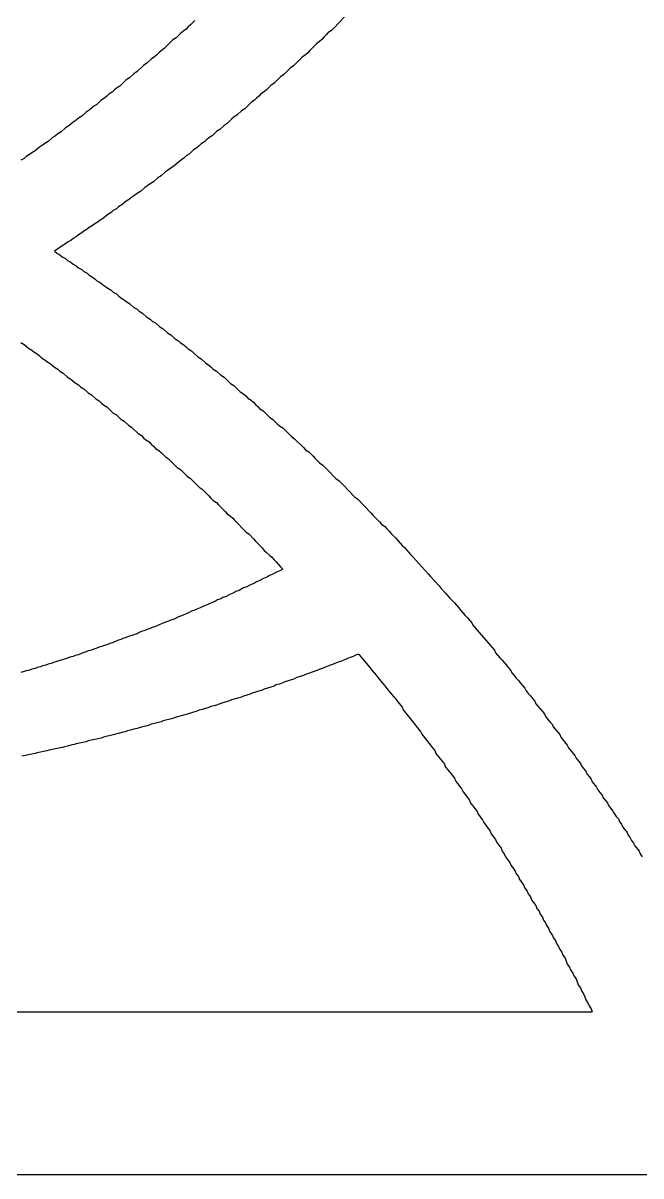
# Model space of a CAD drawing. Header units: millimetres. Extents: x -83618 to -12593, y -3271 to 55593.
# Drawn here: x -13352.9 to -13347.21, y -2847.49 to -2836.88 of the extents above; entities that cross this region are included whole.
import ezdxf

# ---------------------------------------------------------------- set-up
doc = ezdxf.new("R2010")
doc.units = ezdxf.units.MM

# ---------------------------------------------------------------- blocks, each defined once
blk = doc.blocks.new('ALUMINTECHNO-NEW-2AH67-ANKERS$1', base_point=(-108.517044, -124.199432))
at = {"color": 7, "linetype": 'Continuous'}
for p, q in [((-101.497141, -56.699818), (-101.497141, -73.699819)), ((-98.544221, -62.50363), (-98.569221, -62.48363)), ((-98.519221, -62.51363), (-98.544221, -62.50363)), ((-98.469221, -62.55363), (-98.519221, -62.51363)), ((-98.445221, -62.56363), (-98.469221, -62.55363)), ((-98.420221, -62.58363), (-98.445221, -62.56363)), ((-98.395221, -62.59363), (-98.420221, -62.58363)), ((-98.370221, -62.61363), (-98.395221, -62.59363)), ((-98.346221, -62.62363), (-98.370221, -62.61363)), ((-98.296221, -62.66363), (-98.346221, -62.62363)), ((-98.271221, -62.67363), (-98.296221, -62.66363)), ((-98.247221, -62.69363), (-98.271221, -62.67363)), ((-98.222221, -62.70363), (-98.247221, -62.69363)), ((-98.198221, -62.72363), (-98.222221, -62.70363)), ((-98.173221, -62.74363), (-98.198221, -62.72363)), ((-98.149221, -62.75363), (-98.173221, -62.74363)), ((-98.099221, -62.79363), (-98.149221, -62.75363)), ((-98.075221, -62.80363), (-98.099221, -62.79363)), ((-98.051221, -62.82363), (-98.075221, -62.80363)), ((-98.026221, -62.84363), (-98.051221, -62.82363)), ((-98.002221, -62.85363), (-98.026221, -62.84363)), ((-97.977221, -62.87363), (-98.002221, -62.85363)), ((-97.953221, -62.89363), (-97.977221, -62.87363)), ((-97.928221, -62.90363), (-97.953221, -62.89363)), ((-97.880221, -62.94363), (-97.928221, -62.90363)), ((-99.969221, -62.95363), (-99.997221, -62.94363)), ((-99.997163, -72.200244), (-99.997163, -62.944624)), ((-99.942221, -62.97363), (-99.969221, -62.95363)), ((-99.914221, -62.98363), (-99.942221, -62.97363)), ((-99.887221, -63.00363), (-99.914221, -62.98363)), ((-99.859221, -63.01363), (-99.887221, -63.00363)), ((-99.832221, -63.02363), (-99.859221, -63.01363)), ((-99.804221, -63.04363), (-99.832221, -63.02363)), ((-97.856221, -62.95363), (-97.880221, -62.94363)), ((-97.831221, -62.97363), (-97.856221, -62.95363)), ((-97.807221, -62.99363), (-97.831221, -62.97363)), ((-97.783221, -63.00363), (-97.807221, -62.99363)), ((-97.759221, -63.02363), (-97.783221, -63.00363)), ((-97.734221, -63.04363), (-97.759221, -63.02363)), ((-99.777221, -63.05363), (-99.804221, -63.04363)), ((-99.749221, -63.07363), (-99.777221, -63.05363)), ((-99.722221, -63.08363), (-99.749221, -63.07363)), ((-99.694221, -63.09363), (-99.722221, -63.08363)), ((-99.667221, -63.11363), (-99.694221, -63.09363)), ((-99.640221, -63.12363), (-99.667221, -63.11363)), ((-99.612221, -63.14363), (-99.640221, -63.12363)), ((-97.710221, -63.05363), (-97.734221, -63.04363)), ((-97.662221, -63.09363), (-97.710221, -63.05363)), ((-97.638221, -63.10363), (-97.662221, -63.09363)), ((-97.566221, -63.16363), (-97.638221, -63.10363)), ((-99.585221, -63.15363), (-99.612221, -63.14363)), ((-99.558221, -63.17363), (-99.585221, -63.15363)), ((-99.504221, -63.19363), (-99.558221, -63.17363)), ((-99.476221, -63.21363), (-99.504221, -63.19363)), ((-99.449221, -63.22363), (-99.476221, -63.21363)), ((-99.422221, -63.24363), (-99.449221, -63.22363)), ((-97.542221, -63.17363), (-97.566221, -63.16363)), ((-97.470221, -63.23363), (-97.542221, -63.17363)), ((-97.446221, -63.24363), (-97.470221, -63.23363)), ((-99.395221, -63.25363), (-99.422221, -63.24363)), ((-99.368221, -63.27363), (-99.395221, -63.25363)), ((-99.341221, -63.28363), (-99.368221, -63.27363)), ((-99.314221, -63.30363), (-99.341221, -63.28363)), ((-99.287221, -63.31363), (-99.314221, -63.30363)), ((-99.260221, -63.33363), (-99.287221, -63.31363)), ((-99.233221, -63.34363), (-99.260221, -63.33363)), ((-99.206221, -63.36363), (-99.233221, -63.34363)), ((-97.374221, -63.30363), (-97.446221, -63.24363)), ((-97.350221, -63.31363), (-97.374221, -63.30363)), ((-97.327221, -63.33363), (-97.350221, -63.31363)), ((-97.279221, -63.37363), (-97.327221, -63.33363)), ((-99.179221, -63.37363), (-99.206221, -63.36363)), ((-99.153221, -63.39363), (-99.179221, -63.37363)), ((-99.126221, -63.40363), (-99.153221, -63.39363)), ((-99.099221, -63.42363), (-99.126221, -63.40363)), ((-99.072221, -63.43363), (-99.099221, -63.42363)), ((-99.046221, -63.45363), (-99.072221, -63.43363)), ((-97.255221, -63.38363), (-97.279221, -63.37363)), ((-97.232221, -63.40363), (-97.255221, -63.38363)), ((-97.184221, -63.44363), (-97.232221, -63.40363)), ((-97.161221, -63.46363), (-97.184221, -63.44363)), ((-99.019221, -63.46363), (-99.046221, -63.45363)), ((-98.992221, -63.48363), (-99.019221, -63.46363)), ((-98.966221, -63.50363), (-98.992221, -63.48363)), ((-98.939221, -63.51363), (-98.966221, -63.50363)), ((-98.912221, -63.53363), (-98.939221, -63.51363)), ((-98.886221, -63.54363), (-98.912221, -63.53363)), ((-98.859221, -63.56363), (-98.886221, -63.54363)), ((-97.137221, -63.47363), (-97.161221, -63.46363)), ((-97.113221, -63.49363), (-97.137221, -63.47363)), ((-97.090221, -63.51363), (-97.113221, -63.49363)), ((-97.066221, -63.53363), (-97.090221, -63.51363)), ((-97.043221, -63.55363), (-97.066221, -63.53363)), ((-97.019221, -63.56363), (-97.043221, -63.55363)), ((-98.833221, -63.57363), (-98.859221, -63.56363)), ((-98.806221, -63.59363), (-98.833221, -63.57363)), ((-98.780221, -63.61363), (-98.806221, -63.59363)), ((-98.753221, -63.62363), (-98.780221, -63.61363)), ((-98.727221, -63.64363), (-98.753221, -63.62363)), ((-98.701221, -63.65363), (-98.727221, -63.64363)), ((-98.674221, -63.67363), (-98.701221, -63.65363)), ((-96.996221, -63.58363), (-97.019221, -63.56363)), ((-96.972221, -63.60363), (-96.996221, -63.58363)), ((-96.949221, -63.62363), (-96.972221, -63.60363)), ((-96.925221, -63.64363), (-96.949221, -63.62363)), ((-96.902221, -63.66363), (-96.925221, -63.64363)), ((-96.878221, -63.68363), (-96.902221, -63.66363)), ((-98.648221, -63.69363), (-98.674221, -63.67363)), ((-98.622221, -63.70363), (-98.648221, -63.69363)), ((-98.595221, -63.72363), (-98.622221, -63.70363)), ((-98.569221, -63.74363), (-98.595221, -63.72363)), ((-98.543221, -63.75363), (-98.569221, -63.74363)), ((-98.517221, -63.77363), (-98.543221, -63.75363)), ((-96.855221, -63.69363), (-96.878221, -63.68363)), ((-96.832221, -63.71363), (-96.855221, -63.69363)), ((-96.808221, -63.73363), (-96.832221, -63.71363)), ((-96.762221, -63.77363), (-96.808221, -63.73363)), ((-98.491221, -63.78363), (-98.517221, -63.77363)), ((-98.464221, -63.80363), (-98.491221, -63.78363)), ((-98.438221, -63.82363), (-98.464221, -63.80363)), ((-98.412221, -63.83363), (-98.438221, -63.82363)), ((-98.360221, -63.87363), (-98.412221, -63.83363)), ((-98.334221, -63.88363), (-98.360221, -63.87363)), ((-96.738221, -63.79363), (-96.762221, -63.77363)), ((-96.692221, -63.83363), (-96.738221, -63.79363)), ((-96.669221, -63.84363), (-96.692221, -63.83363)), ((-96.600221, -63.90363), (-96.669221, -63.84363)), ((-98.256221, -63.94363), (-98.334221, -63.88363)), ((-98.231221, -63.95363), (-98.256221, -63.94363)), ((-98.179221, -63.99363), (-98.231221, -63.95363)), ((-96.576221, -63.92363), (-96.600221, -63.90363)), ((-96.507221, -63.98363), (-96.576221, -63.92363)), ((-98.153221, -64.00363), (-98.179221, -63.99363)), ((-98.127221, -64.02363), (-98.153221, -64.00363)), ((-98.102221, -64.04363), (-98.127221, -64.02363)), ((-98.076221, -64.06363), (-98.102221, -64.04363)), ((-98.050221, -64.07363), (-98.076221, -64.06363)), ((-98.025221, -64.09363), (-98.050221, -64.07363)), ((-96.485221, -64.00363), (-96.507221, -63.98363)), ((-96.439221, -64.04363), (-96.485221, -64.00363)), ((-96.416221, -64.05363), (-96.439221, -64.04363)), ((-96.370221, -64.09363), (-96.416221, -64.05363)), ((-97.973221, -64.13363), (-98.025221, -64.09363)), ((-97.948221, -64.14363), (-97.973221, -64.13363)), ((-97.922221, -64.16363), (-97.948221, -64.14363)), ((-97.897221, -64.18363), (-97.922221, -64.16363)), ((-97.871221, -64.20363), (-97.897221, -64.18363)), ((-96.348221, -64.11363), (-96.370221, -64.09363)), ((-96.302221, -64.15363), (-96.348221, -64.11363)), ((-96.280221, -64.17363), (-96.302221, -64.15363)), ((-96.234221, -64.21363), (-96.280221, -64.17363)), ((-97.846221, -64.21363), (-97.871221, -64.20363)), ((-97.820221, -64.23363), (-97.846221, -64.21363)), ((-97.770221, -64.27363), (-97.820221, -64.23363)), ((-97.744221, -64.29363), (-97.770221, -64.27363)), ((-97.719221, -64.30363), (-97.744221, -64.29363)), ((-96.212221, -64.23363), (-96.234221, -64.21363)), ((-96.189221, -64.25363), (-96.212221, -64.23363)), ((-96.167221, -64.27363), (-96.189221, -64.25363)), ((-96.144221, -64.29363), (-96.167221, -64.27363)), ((-96.100221, -64.33363), (-96.144221, -64.29363)), ((-97.694221, -64.32363), (-97.719221, -64.30363)), ((-97.668221, -64.34363), (-97.694221, -64.32363)), ((-97.618221, -64.38363), (-97.668221, -64.34363)), ((-97.593221, -64.39363), (-97.618221, -64.38363)), ((-97.568221, -64.41363), (-97.593221, -64.39363)), ((-96.077221, -64.35363), (-96.100221, -64.33363)), ((-95.989221, -64.43363), (-96.077221, -64.35363)), ((-97.542221, -64.43363), (-97.568221, -64.41363)), ((-97.442221, -64.51363), (-97.542221, -64.43363)), ((-95.966221, -64.45363), (-95.989221, -64.43363)), ((-95.812221, -64.59363), (-95.966221, -64.45363)), ((-97.417221, -64.52363), (-97.442221, -64.51363)), ((-97.367221, -64.56363), (-97.417221, -64.52363)), ((-97.343221, -64.58363), (-97.367221, -64.56363)), ((-97.218221, -64.68363), (-97.343221, -64.58363)), ((-95.791221, -64.61363), (-95.812221, -64.59363)), ((-95.725221, -64.67363), (-95.791221, -64.61363)), ((-97.194221, -64.69363), (-97.218221, -64.68363)), ((-97.144221, -64.73363), (-97.194221, -64.69363)), ((-95.704221, -64.69363), (-95.725221, -64.67363)), ((-95.660221, -64.73363), (-95.704221, -64.69363)), ((-97.120221, -64.75363), (-97.144221, -64.73363)), ((-97.095221, -64.77363), (-97.120221, -64.75363)), ((-97.071221, -64.79363), (-97.095221, -64.77363)), ((-97.021221, -64.83363), (-97.071221, -64.79363)), ((-95.639221, -64.75363), (-95.660221, -64.73363)), ((-95.617221, -64.77363), (-95.639221, -64.75363)), ((-95.596221, -64.79363), (-95.617221, -64.77363)), ((-95.574221, -64.81363), (-95.596221, -64.79363)), ((-95.553221, -64.83363), (-95.574221, -64.81363)), ((-96.997221, -64.85363), (-97.021221, -64.83363)), ((-96.972221, -64.87363), (-96.997221, -64.85363)), ((-96.924221, -64.91363), (-96.972221, -64.87363)), ((-96.899221, -64.93363), (-96.924221, -64.91363)), ((-96.851221, -64.97363), (-96.899221, -64.93363)), ((-95.531221, -64.85363), (-95.553221, -64.83363)), ((-95.510221, -64.88363), (-95.531221, -64.85363)), ((-95.488221, -64.90363), (-95.510221, -64.88363)), ((-95.425221, -64.96363), (-95.488221, -64.90363)), ((-96.826221, -64.99363), (-96.851221, -64.97363)), ((-96.754221, -65.05363), (-96.826221, -64.99363)), ((-95.403221, -64.98363), (-95.425221, -64.96363)), ((-95.277221, -65.10363), (-95.403221, -64.98363)), ((-96.729221, -65.07363), (-96.754221, -65.05363)), ((-96.727221, -65.14363), (-96.737221, -65.17363)), ((-96.705221, -65.09363), (-96.729221, -65.07363)), ((-96.716221, -65.12363), (-96.727221, -65.14363)), ((-96.705221, -65.09363), (-96.716221, -65.12363)), ((-95.256221, -65.13363), (-95.277221, -65.10363)), ((-95.151221, -65.23363), (-95.256221, -65.13363)), ((-96.769221, -65.25363), (-96.779221, -65.28363)), ((-96.758221, -65.22363), (-96.769221, -65.25363)), ((-96.748221, -65.20363), (-96.758221, -65.22363)), ((-96.737221, -65.17363), (-96.748221, -65.20363)), ((-95.131221, -65.25363), (-95.151221, -65.23363)), ((-95.110221, -65.27363), (-95.131221, -65.25363)), ((-90.839221, -65.22363), (-90.944221, -65.32363)), ((-96.800221, -65.33363), (-96.811221, -65.36363)), ((-96.790221, -65.31363), (-96.800221, -65.33363)), ((-96.779221, -65.28363), (-96.790221, -65.31363)), ((-95.089221, -65.30363), (-95.110221, -65.27363)), ((-95.069221, -65.32363), (-95.089221, -65.30363)), ((-95.027221, -65.36363), (-95.069221, -65.32363)), ((-90.964221, -65.34363), (-90.985221, -65.37363)), ((-90.944221, -65.32363), (-90.964221, -65.34363)), ((-96.831221, -65.41363), (-96.851221, -65.47363)), ((-96.821221, -65.39363), (-96.831221, -65.41363)), ((-96.811221, -65.36363), (-96.821221, -65.39363)), ((-95.007221, -65.38363), (-95.027221, -65.36363)), ((-94.986221, -65.40363), (-95.007221, -65.38363)), ((-94.966221, -65.42363), (-94.986221, -65.40363)), ((-94.945221, -65.45363), (-94.966221, -65.42363)), ((-94.905221, -65.49363), (-94.945221, -65.45363)), ((-91.067221, -65.45363), (-91.088221, -65.48363)), ((-91.047221, -65.43363), (-91.067221, -65.45363)), ((-91.026221, -65.41363), (-91.047221, -65.43363)), ((-91.006221, -65.39363), (-91.026221, -65.41363)), ((-90.985221, -65.37363), (-91.006221, -65.39363)), ((-96.862221, -65.49363), (-96.892221, -65.58363)), ((-96.851221, -65.47363), (-96.862221, -65.49363)), ((-94.884221, -65.51363), (-94.905221, -65.49363)), ((-94.844221, -65.55363), (-94.884221, -65.51363)), ((-94.824221, -65.58363), (-94.844221, -65.55363)), ((-91.170221, -65.56363), (-91.190221, -65.58363)), ((-91.149221, -65.54363), (-91.170221, -65.56363)), ((-91.129221, -65.52363), (-91.149221, -65.54363)), ((-91.108221, -65.50363), (-91.129221, -65.52363)), ((-91.088221, -65.48363), (-91.108221, -65.50363)), ((-96.921221, -65.66363), (-96.931221, -65.68363)), ((-96.912221, -65.63363), (-96.921221, -65.66363)), ((-96.902221, -65.60363), (-96.912221, -65.63363)), ((-96.892221, -65.58363), (-96.902221, -65.60363)), ((-94.803221, -65.60363), (-94.824221, -65.58363)), ((-94.723221, -65.68363), (-94.803221, -65.60363)), ((-91.251221, -65.65363), (-91.291221, -65.69363)), ((-91.230221, -65.63363), (-91.251221, -65.65363)), ((-91.210221, -65.61363), (-91.230221, -65.63363)), ((-91.190221, -65.58363), (-91.210221, -65.61363)), ((-96.960221, -65.77363), (-96.970221, -65.79363)), ((-96.951221, -65.74363), (-96.960221, -65.77363)), ((-96.931221, -65.68363), (-96.951221, -65.74363)), ((-94.703221, -65.71363), (-94.723221, -65.68363)), ((-94.623221, -65.79363), (-94.703221, -65.71363)), ((-91.371221, -65.78363), (-91.391221, -65.81363)), ((-91.311221, -65.72363), (-91.371221, -65.78363)), ((-91.291221, -65.69363), (-91.311221, -65.72363)), ((-96.999221, -65.87363), (-97.008221, -65.90363)), ((-96.989221, -65.85363), (-96.999221, -65.87363)), ((-96.980221, -65.82363), (-96.989221, -65.85363)), ((-96.970221, -65.79363), (-96.980221, -65.82363)), ((-95.970221, -65.88363), (-95.981221, -65.91363)), ((-95.946221, -65.84363), (-95.970221, -65.88363)), ((-95.934221, -65.81363), (-95.946221, -65.84363)), ((-95.922221, -65.79363), (-95.934221, -65.81363)), ((-95.900221, -65.81363), (-95.922221, -65.79363)), ((-95.879221, -65.83363), (-95.900221, -65.81363)), ((-95.857221, -65.85363), (-95.879221, -65.83363)), ((-95.836221, -65.87363), (-95.857221, -65.85363)), ((-95.814221, -65.89363), (-95.836221, -65.87363)), ((-94.603221, -65.82363), (-94.623221, -65.79363)), ((-94.584221, -65.84363), (-94.603221, -65.82363)), ((-94.544221, -65.88363), (-94.584221, -65.84363)), ((-94.524221, -65.91363), (-94.544221, -65.88363)), ((-91.450221, -65.87363), (-91.470221, -65.90363)), ((-91.431221, -65.85363), (-91.450221, -65.87363)), ((-91.391221, -65.81363), (-91.431221, -65.85363)), ((-97.036221, -65.98363), (-97.046221, -66.01363)), ((-97.027221, -65.96363), (-97.036221, -65.98363)), ((-97.018221, -65.93363), (-97.027221, -65.96363)), ((-97.008221, -65.90363), (-97.018221, -65.93363)), ((-96.016221, -65.98363), (-96.028221, -66.00363)), ((-96.005221, -65.96363), (-96.016221, -65.98363)), ((-95.993221, -65.93363), (-96.005221, -65.96363)), ((-95.981221, -65.91363), (-95.993221, -65.93363)), ((-95.793221, -65.91363), (-95.814221, -65.89363)), ((-95.771221, -65.94363), (-95.793221, -65.91363)), ((-95.750221, -65.96363), (-95.771221, -65.94363)), ((-95.728221, -65.98363), (-95.750221, -65.96363)), ((-95.665221, -66.04363), (-95.728221, -65.98363)), ((-94.505221, -65.93363), (-94.524221, -65.91363)), ((-94.485221, -65.95363), (-94.505221, -65.93363)), ((-94.466221, -65.97363), (-94.485221, -65.95363)), ((-94.446221, -66.00363), (-94.466221, -65.97363)), ((-91.549221, -65.99363), (-91.569221, -66.01363)), ((-91.529221, -65.96363), (-91.549221, -65.99363)), ((-91.510221, -65.94363), (-91.529221, -65.96363)), ((-91.470221, -65.90363), (-91.510221, -65.94363)), ((-97.073221, -66.09363), (-97.091221, -66.15363)), ((-97.064221, -66.07363), (-97.073221, -66.09363)), ((-97.046221, -66.01363), (-97.064221, -66.07363)), ((-96.073221, -66.10363), (-96.085221, -66.12363)), ((-96.062221, -66.07363), (-96.073221, -66.10363)), ((-96.051221, -66.05363), (-96.062221, -66.07363)), ((-96.039221, -66.03363), (-96.051221, -66.05363)), ((-96.028221, -66.00363), (-96.039221, -66.03363)), ((-95.643221, -66.06363), (-95.665221, -66.04363)), ((-95.601221, -66.10363), (-95.643221, -66.06363)), ((-95.580221, -66.13363), (-95.601221, -66.10363)), ((-94.426221, -66.02363), (-94.446221, -66.00363)), ((-94.407221, -66.04363), (-94.426221, -66.02363)), ((-94.387221, -66.06363), (-94.407221, -66.04363)), ((-94.368221, -66.08363), (-94.387221, -66.06363)), ((-94.349221, -66.11363), (-94.368221, -66.08363)), ((-91.647221, -66.10363), (-91.685221, -66.14363)), ((-91.627221, -66.08363), (-91.647221, -66.10363)), ((-91.608221, -66.05363), (-91.627221, -66.08363)), ((-91.588221, -66.03363), (-91.608221, -66.05363)), ((-91.569221, -66.01363), (-91.588221, -66.03363)), ((-97.100221, -66.17363), (-97.127221, -66.26363)), ((-97.091221, -66.15363), (-97.100221, -66.17363)), ((-96.118221, -66.19363), (-96.129221, -66.22363)), ((-96.096221, -66.15363), (-96.118221, -66.19363)), ((-96.085221, -66.12363), (-96.096221, -66.15363)), ((-95.475221, -66.23363), (-95.580221, -66.13363)), ((-94.329221, -66.13363), (-94.349221, -66.11363)), ((-94.310221, -66.15363), (-94.329221, -66.13363)), ((-94.291221, -66.18363), (-94.310221, -66.15363)), ((-94.272221, -66.20363), (-94.291221, -66.18363)), ((-94.252221, -66.22363), (-94.272221, -66.20363)), ((-91.705221, -66.17363), (-91.743221, -66.21363)), ((-91.685221, -66.14363), (-91.705221, -66.17363)), ((-97.136221, -66.28363), (-97.154221, -66.34363)), ((-97.127221, -66.26363), (-97.136221, -66.28363)), ((-96.173221, -66.31363), (-96.184221, -66.34363)), ((-96.163221, -66.29363), (-96.173221, -66.31363)), ((-96.152221, -66.27363), (-96.163221, -66.29363)), ((-96.141221, -66.24363), (-96.152221, -66.27363)), ((-96.129221, -66.22363), (-96.141221, -66.24363)), ((-95.455221, -66.25363), (-95.475221, -66.23363)), ((-95.434221, -66.27363), (-95.455221, -66.25363)), ((-95.413221, -66.30363), (-95.434221, -66.27363)), ((-95.392221, -66.32363), (-95.413221, -66.30363)), ((-94.233221, -66.24363), (-94.252221, -66.22363)), ((-94.214221, -66.27363), (-94.233221, -66.24363)), ((-94.157221, -66.33363), (-94.214221, -66.27363)), ((-91.820221, -66.30363), (-91.839221, -66.33363)), ((-91.782221, -66.26363), (-91.820221, -66.30363)), ((-91.762221, -66.24363), (-91.782221, -66.26363)), ((-91.743221, -66.21363), (-91.762221, -66.24363)), ((-97.171221, -66.39363), (-97.180221, -66.42363)), ((-97.162221, -66.37363), (-97.171221, -66.39363)), ((-97.154221, -66.34363), (-97.162221, -66.37363)), ((-96.217221, -66.41363), (-96.227221, -66.43363)), ((-96.206221, -66.39363), (-96.217221, -66.41363)), ((-96.195221, -66.36363), (-96.206221, -66.39363)), ((-96.184221, -66.34363), (-96.195221, -66.36363)), ((-95.372221, -66.34363), (-95.392221, -66.32363)), ((-95.351221, -66.36363), (-95.372221, -66.34363)), ((-95.331221, -66.38363), (-95.351221, -66.36363)), ((-95.310221, -66.40363), (-95.331221, -66.38363)), ((-95.290221, -66.43363), (-95.310221, -66.40363)), ((-94.138221, -66.36363), (-94.157221, -66.33363)), ((-94.100221, -66.40363), (-94.138221, -66.36363)), ((-94.081221, -66.43363), (-94.100221, -66.40363)), ((-91.896221, -66.40363), (-91.934221, -66.44363)), ((-91.877221, -66.37363), (-91.896221, -66.40363)), ((-91.839221, -66.33363), (-91.877221, -66.37363)), ((-97.205221, -66.50363), (-97.214221, -66.53363)), ((-97.197221, -66.47363), (-97.205221, -66.50363)), ((-97.188221, -66.45363), (-97.197221, -66.47363)), ((-97.180221, -66.42363), (-97.188221, -66.45363)), ((-96.259221, -66.51363), (-96.270221, -66.53363)), ((-96.249221, -66.48363), (-96.259221, -66.51363)), ((-96.238221, -66.46363), (-96.249221, -66.48363)), ((-96.227221, -66.43363), (-96.238221, -66.46363)), ((-95.269221, -66.45363), (-95.290221, -66.43363)), ((-95.249221, -66.47363), (-95.269221, -66.45363)), ((-95.228221, -66.49363), (-95.249221, -66.47363)), ((-95.188221, -66.53363), (-95.228221, -66.49363)), ((-94.062221, -66.45363), (-94.081221, -66.43363)), ((-94.044221, -66.47363), (-94.062221, -66.45363)), ((-94.025221, -66.50363), (-94.044221, -66.47363)), ((-93.987221, -66.54363), (-94.025221, -66.50363)), ((-91.990221, -66.51363), (-92.009221, -66.54363)), ((-91.971221, -66.49363), (-91.990221, -66.51363)), ((-91.953221, -66.47363), (-91.971221, -66.49363)), ((-91.934221, -66.44363), (-91.953221, -66.47363)), ((-97.231221, -66.58363), (-97.247221, -66.64363)), ((-97.222221, -66.56363), (-97.231221, -66.58363)), ((-97.214221, -66.53363), (-97.222221, -66.56363)), ((-96.311221, -66.63363), (-96.321221, -66.65363)), ((-96.301221, -66.60363), (-96.311221, -66.63363)), ((-96.290221, -66.58363), (-96.301221, -66.60363)), ((-96.280221, -66.55363), (-96.290221, -66.58363)), ((-96.270221, -66.53363), (-96.280221, -66.55363)), ((-95.168221, -66.56363), (-95.188221, -66.53363)), ((-95.147221, -66.58363), (-95.168221, -66.56363)), ((-95.087221, -66.64363), (-95.147221, -66.58363)), ((-93.969221, -66.57363), (-93.987221, -66.54363)), ((-93.931221, -66.61363), (-93.969221, -66.57363)), ((-93.913221, -66.63363), (-93.931221, -66.61363)), ((-93.894221, -66.66363), (-93.913221, -66.63363)), ((-92.083221, -66.63363), (-92.102221, -66.65363)), ((-92.065221, -66.61363), (-92.083221, -66.63363)), ((-92.046221, -66.58363), (-92.065221, -66.61363)), ((-92.028221, -66.56363), (-92.046221, -66.58363)), ((-92.009221, -66.54363), (-92.028221, -66.56363)), ((-90.872221, -66.60363), (-90.912221, -66.64363)), ((-97.264221, -66.69363), (-97.288221, -66.78363)), ((-97.256221, -66.67363), (-97.264221, -66.69363)), ((-97.247221, -66.64363), (-97.256221, -66.67363)), ((-96.352221, -66.72363), (-96.362221, -66.75363)), ((-96.342221, -66.70363), (-96.352221, -66.72363)), ((-96.332221, -66.67363), (-96.342221, -66.70363)), ((-96.321221, -66.65363), (-96.332221, -66.67363)), ((-95.067221, -66.67363), (-95.087221, -66.64363)), ((-95.007221, -66.73363), (-95.067221, -66.67363)), ((-94.987221, -66.76363), (-95.007221, -66.73363)), ((-93.876221, -66.68363), (-93.894221, -66.66363)), ((-93.857221, -66.70363), (-93.876221, -66.68363)), ((-93.839221, -66.73363), (-93.857221, -66.70363)), ((-93.821221, -66.75363), (-93.839221, -66.73363)), ((-92.157221, -66.72363), (-92.176221, -66.75363)), ((-92.139221, -66.70363), (-92.157221, -66.72363)), ((-92.120221, -66.68363), (-92.139221, -66.70363)), ((-92.102221, -66.65363), (-92.120221, -66.68363)), ((-90.993221, -66.73363), (-91.012221, -66.75363)), ((-90.973221, -66.71363), (-90.993221, -66.73363)), ((-90.953221, -66.68363), (-90.973221, -66.71363)), ((-90.933221, -66.66363), (-90.953221, -66.68363)), ((-90.912221, -66.64363), (-90.933221, -66.66363)), ((-97.296221, -66.80363), (-97.320221, -66.89363)), ((-97.288221, -66.78363), (-97.296221, -66.80363)), ((-96.402221, -66.84363), (-96.412221, -66.87363)), ((-96.392221, -66.82363), (-96.402221, -66.84363)), ((-96.382221, -66.79363), (-96.392221, -66.82363)), ((-96.362221, -66.75363), (-96.382221, -66.79363)), ((-94.968221, -66.78363), (-94.987221, -66.76363)), ((-94.908221, -66.84363), (-94.968221, -66.78363)), ((-94.889221, -66.87363), (-94.908221, -66.84363)), ((-93.802221, -66.78363), (-93.821221, -66.75363)), ((-93.766221, -66.82363), (-93.802221, -66.78363)), ((-93.747221, -66.85363), (-93.766221, -66.82363)), ((-92.249221, -66.84363), (-92.267221, -66.87363)), ((-92.231221, -66.82363), (-92.249221, -66.84363)), ((-92.212221, -66.79363), (-92.231221, -66.82363)), ((-92.176221, -66.75363), (-92.212221, -66.79363)), ((-91.092221, -66.84363), (-91.111221, -66.86363)), ((-91.052221, -66.80363), (-91.092221, -66.84363)), ((-91.032221, -66.77363), (-91.052221, -66.80363)), ((-91.012221, -66.75363), (-91.032221, -66.77363)), ((-97.328221, -66.91363), (-97.344221, -66.97363)), ((-97.320221, -66.89363), (-97.328221, -66.91363)), ((-96.441221, -66.94363), (-96.450221, -66.96363)), ((-96.431221, -66.92363), (-96.441221, -66.94363)), ((-96.421221, -66.89363), (-96.431221, -66.92363)), ((-96.412221, -66.87363), (-96.421221, -66.89363)), ((-94.869221, -66.89363), (-94.889221, -66.87363)), ((-94.850221, -66.91363), (-94.869221, -66.89363)), ((-94.830221, -66.93363), (-94.850221, -66.91363)), ((-94.811221, -66.96363), (-94.830221, -66.93363)), ((-93.711221, -66.89363), (-93.747221, -66.85363)), ((-93.693221, -66.92363), (-93.711221, -66.89363)), ((-93.657221, -66.96363), (-93.693221, -66.92363)), ((-92.321221, -66.94363), (-92.357221, -66.98363)), ((-92.303221, -66.91363), (-92.321221, -66.94363)), ((-92.267221, -66.87363), (-92.303221, -66.91363)), ((-91.170221, -66.93363), (-91.190221, -66.95363)), ((-91.151221, -66.91363), (-91.170221, -66.93363)), ((-91.131221, -66.88363), (-91.151221, -66.91363)), ((-91.111221, -66.86363), (-91.131221, -66.88363)), ((-97.367221, -67.05363), (-97.374221, -67.08363)), ((-97.359221, -67.02363), (-97.367221, -67.05363)), ((-97.351221, -67.00363), (-97.359221, -67.02363)), ((-97.344221, -66.97363), (-97.351221, -67.00363)), ((-96.479221, -67.04363), (-96.488221, -67.06363)), ((-96.470221, -67.01363), (-96.479221, -67.04363)), ((-96.460221, -66.99363), (-96.470221, -67.01363)), ((-96.450221, -66.96363), (-96.460221, -66.99363)), ((-94.791221, -66.98363), (-94.811221, -66.96363)), ((-94.772221, -67.00363), (-94.791221, -66.98363)), ((-94.752221, -67.02363), (-94.772221, -67.00363)), ((-94.733221, -67.05363), (-94.752221, -67.02363)), ((-94.714221, -67.07363), (-94.733221, -67.05363)), ((-93.639221, -66.99363), (-93.657221, -66.96363)), ((-93.621221, -67.01363), (-93.639221, -66.99363)), ((-93.603221, -67.04363), (-93.621221, -67.01363)), ((-93.567221, -67.08363), (-93.603221, -67.04363)), ((-92.393221, -67.03363), (-92.411221, -67.06363)), ((-92.375221, -67.01363), (-92.393221, -67.03363)), ((-92.357221, -66.98363), (-92.375221, -67.01363)), ((-91.267221, -67.04363), (-91.287221, -67.07363)), ((-91.229221, -67.00363), (-91.267221, -67.04363)), ((-91.209221, -66.97363), (-91.229221, -67.00363)), ((-91.190221, -66.95363), (-91.209221, -66.97363)), ((-97.397221, -67.16363), (-97.404221, -67.19363)), ((-97.389221, -67.13363), (-97.397221, -67.16363)), ((-97.382221, -67.11363), (-97.389221, -67.13363)), ((-97.374221, -67.08363), (-97.382221, -67.11363)), ((-96.526221, -67.16363), (-96.535221, -67.18363)), ((-96.517221, -67.13363), (-96.526221, -67.16363)), ((-96.507221, -67.11363), (-96.517221, -67.13363)), ((-96.498221, -67.09363), (-96.507221, -67.11363)), ((-96.488221, -67.06363), (-96.498221, -67.09363)), ((-94.694221, -67.09363), (-94.714221, -67.07363)), ((-94.675221, -67.12363), (-94.694221, -67.09363)), ((-94.618221, -67.18363), (-94.675221, -67.12363)), ((-93.549221, -67.11363), (-93.567221, -67.08363)), ((-93.531221, -67.13363), (-93.549221, -67.11363)), ((-93.514221, -67.16363), (-93.531221, -67.13363)), ((-93.478221, -67.20363), (-93.514221, -67.16363)), ((-92.482221, -67.15363), (-92.500221, -67.18363)), ((-92.465221, -67.13363), (-92.482221, -67.15363)), ((-92.447221, -67.10363), (-92.465221, -67.13363)), ((-92.411221, -67.06363), (-92.447221, -67.10363)), ((-91.363221, -67.16363), (-91.401221, -67.20363)), ((-91.344221, -67.13363), (-91.363221, -67.16363)), ((-91.287221, -67.07363), (-91.344221, -67.13363)), ((-97.419221, -67.24363), (-97.426221, -67.27363)), ((-97.412221, -67.22363), (-97.419221, -67.24363)), ((-97.404221, -67.19363), (-97.412221, -67.22363)), ((-96.562221, -67.26363), (-96.571221, -67.28363)), ((-96.553221, -67.23363), (-96.562221, -67.26363)), ((-96.544221, -67.21363), (-96.553221, -67.23363)), ((-96.535221, -67.18363), (-96.544221, -67.21363)), ((-94.599221, -67.21363), (-94.618221, -67.18363)), ((-94.561221, -67.25363), (-94.599221, -67.21363)), ((-94.542221, -67.28363), (-94.561221, -67.25363)), ((-93.460221, -67.23363), (-93.478221, -67.20363)), ((-93.443221, -67.25363), (-93.460221, -67.23363)), ((-93.425221, -67.28363), (-93.443221, -67.25363)), ((-92.535221, -67.23363), (-92.571221, -67.27363)), ((-92.518221, -67.20363), (-92.535221, -67.23363)), ((-92.500221, -67.18363), (-92.518221, -67.20363)), ((-91.420221, -67.23363), (-91.477221, -67.29363)), ((-91.401221, -67.20363), (-91.420221, -67.23363)), ((-97.448221, -67.35363), (-97.469221, -67.44363)), ((-97.441221, -67.33363), (-97.448221, -67.35363)), ((-97.434221, -67.30363), (-97.441221, -67.33363)), ((-97.426221, -67.27363), (-97.434221, -67.30363)), ((-96.598221, -67.35363), (-96.607221, -67.38363)), ((-96.580221, -67.31363), (-96.598221, -67.35363)), ((-96.571221, -67.28363), (-96.580221, -67.31363)), ((-94.504221, -67.32363), (-94.542221, -67.28363)), ((-94.486221, -67.35363), (-94.504221, -67.32363)), ((-94.448221, -67.39363), (-94.486221, -67.35363)), ((-93.408221, -67.30363), (-93.425221, -67.28363)), ((-93.390221, -67.32363), (-93.408221, -67.30363)), ((-93.373221, -67.35363), (-93.390221, -67.32363)), ((-93.355221, -67.37363), (-93.373221, -67.35363)), ((-93.338221, -67.40363), (-93.355221, -67.37363)), ((-92.640221, -67.37363), (-92.658221, -67.40363)), ((-92.623221, -67.35363), (-92.640221, -67.37363)), ((-92.606221, -67.32363), (-92.623221, -67.35363)), ((-92.588221, -67.30363), (-92.606221, -67.32363)), ((-92.571221, -67.27363), (-92.588221, -67.30363)), ((-91.533221, -67.36363), (-91.552221, -67.39363)), ((-91.514221, -67.34363), (-91.533221, -67.36363)), ((-91.496221, -67.32363), (-91.514221, -67.34363)), ((-91.477221, -67.29363), (-91.496221, -67.32363)), ((-97.477221, -67.46363), (-97.483221, -67.49363)), ((-97.469221, -67.44363), (-97.477221, -67.46363)), ((-96.642221, -67.48363), (-96.651221, -67.50363)), ((-96.633221, -67.45363), (-96.642221, -67.48363)), ((-96.625221, -67.43363), (-96.633221, -67.45363)), ((-96.616221, -67.40363), (-96.625221, -67.43363)), ((-96.607221, -67.38363), (-96.616221, -67.40363)), ((-94.430221, -67.41363), (-94.448221, -67.39363)), ((-94.411221, -67.44363), (-94.430221, -67.41363)), ((-94.392221, -67.46363), (-94.411221, -67.44363)), ((-94.374221, -67.48363), (-94.392221, -67.46363)), ((-94.355221, -67.51363), (-94.374221, -67.48363)), ((-93.320221, -67.42363), (-93.338221, -67.40363)), ((-93.303221, -67.45363), (-93.320221, -67.42363)), ((-93.286221, -67.47363), (-93.303221, -67.45363)), ((-93.269221, -67.50363), (-93.286221, -67.47363)), ((-92.710221, -67.47363), (-92.727221, -67.49363)), ((-92.692221, -67.44363), (-92.710221, -67.47363)), ((-92.658221, -67.40363), (-92.692221, -67.44363)), ((-91.626221, -67.48363), (-91.645221, -67.50363)), ((-91.608221, -67.46363), (-91.626221, -67.48363)), ((-91.589221, -67.43363), (-91.608221, -67.46363)), ((-91.570221, -67.41363), (-91.589221, -67.43363)), ((-91.552221, -67.39363), (-91.570221, -67.41363)), ((-97.504221, -67.58363), (-97.511221, -67.60363)), ((-97.483221, -67.49363), (-97.504221, -67.58363)), ((-96.676221, -67.58363), (-96.685221, -67.60363)), ((-96.668221, -67.55363), (-96.676221, -67.58363)), ((-96.659221, -67.53363), (-96.668221, -67.55363)), ((-96.651221, -67.50363), (-96.659221, -67.53363)), ((-94.319221, -67.55363), (-94.355221, -67.51363)), ((-94.300221, -67.58363), (-94.319221, -67.55363)), ((-94.264221, -67.62363), (-94.300221, -67.58363)), ((-93.251221, -67.52363), (-93.269221, -67.50363)), ((-93.234221, -67.54363), (-93.251221, -67.52363)), ((-93.217221, -67.57363), (-93.234221, -67.54363)), ((-93.200221, -67.59363), (-93.217221, -67.57363)), ((-92.778221, -67.57363), (-92.795221, -67.59363)), ((-92.761221, -67.54363), (-92.778221, -67.57363)), ((-92.744221, -67.52363), (-92.761221, -67.54363)), ((-92.727221, -67.49363), (-92.744221, -67.52363)), ((-91.700221, -67.57363), (-91.718221, -67.60363)), ((-91.681221, -67.55363), (-91.700221, -67.57363)), ((-91.663221, -67.53363), (-91.681221, -67.55363)), ((-91.645221, -67.50363), (-91.663221, -67.53363)), ((-97.531221, -67.69363), (-97.538221, -67.71363)), ((-97.524221, -67.66363), (-97.531221, -67.69363)), ((-97.518221, -67.63363), (-97.524221, -67.66363)), ((-97.511221, -67.60363), (-97.518221, -67.63363)), ((-96.710221, -67.67363), (-96.718221, -67.70363)), ((-96.701221, -67.65363), (-96.710221, -67.67363)), ((-96.693221, -67.63363), (-96.701221, -67.65363)), ((-96.685221, -67.60363), (-96.693221, -67.63363)), ((-94.245221, -67.65363), (-94.264221, -67.62363)), ((-94.227221, -67.67363), (-94.245221, -67.65363)), ((-94.209221, -67.70363), (-94.227221, -67.67363)), ((-93.183221, -67.62363), (-93.200221, -67.59363)), ((-93.166221, -67.64363), (-93.183221, -67.62363)), ((-93.149221, -67.67363), (-93.166221, -67.64363)), ((-93.132221, -67.69363), (-93.149221, -67.67363)), ((-93.115221, -67.72363), (-93.132221, -67.69363)), ((-92.863221, -67.69363), (-92.880221, -67.72363)), ((-92.846221, -67.67363), (-92.863221, -67.69363)), ((-92.829221, -67.64363), (-92.846221, -67.67363)), ((-92.812221, -67.62363), (-92.829221, -67.64363)), ((-92.795221, -67.59363), (-92.812221, -67.62363)), ((-91.790221, -67.69363), (-91.809221, -67.72363)), ((-91.772221, -67.67363), (-91.790221, -67.69363)), ((-91.754221, -67.64363), (-91.772221, -67.67363)), ((-91.718221, -67.60363), (-91.754221, -67.64363)), ((-97.551221, -67.77363), (-97.557221, -67.80363)), ((-97.544221, -67.74363), (-97.551221, -67.77363)), ((-97.538221, -67.71363), (-97.544221, -67.74363)), ((-96.742221, -67.77363), (-96.750221, -67.80363)), ((-96.734221, -67.75363), (-96.742221, -67.77363)), ((-96.726221, -67.72363), (-96.734221, -67.75363)), ((-96.718221, -67.70363), (-96.726221, -67.72363)), ((-94.173221, -67.74363), (-94.209221, -67.70363)), ((-94.155221, -67.77363), (-94.173221, -67.74363)), ((-94.119221, -67.81363), (-94.155221, -67.77363)), ((-93.098221, -67.74363), (-93.115221, -67.72363)), ((-93.081221, -67.77363), (-93.098221, -67.74363)), ((-93.064221, -67.79363), (-93.081221, -67.77363)), ((-93.047221, -67.82363), (-93.064221, -67.79363)), ((-92.930221, -67.79363), (-92.947221, -67.82363)), ((-92.914221, -67.77363), (-92.930221, -67.79363)), ((-92.897221, -67.74363), (-92.914221, -67.77363)), ((-92.880221, -67.72363), (-92.897221, -67.74363)), ((-91.862221, -67.79363), (-91.898221, -67.83363)), ((-91.844221, -67.76363), (-91.862221, -67.79363)), ((-91.827221, -67.74363), (-91.844221, -67.76363)), ((-91.809221, -67.72363), (-91.827221, -67.74363)), ((-97.577221, -67.88363), (-97.589221, -67.94363)), ((-97.570221, -67.85363), (-97.577221, -67.88363)), ((-97.564221, -67.82363), (-97.570221, -67.85363)), ((-97.557221, -67.80363), (-97.564221, -67.82363)), ((-96.782221, -67.90363), (-96.790221, -67.92363)), ((-96.774221, -67.87363), (-96.782221, -67.90363)), ((-96.766221, -67.85363), (-96.774221, -67.87363)), ((-96.758221, -67.82363), (-96.766221, -67.85363)), ((-96.750221, -67.80363), (-96.758221, -67.82363)), ((-94.101221, -67.84363), (-94.119221, -67.81363)), ((-94.083221, -67.86363), (-94.101221, -67.84363)), ((-94.065221, -67.89363), (-94.083221, -67.86363)), ((-94.048221, -67.91363), (-94.065221, -67.89363)), ((-93.030221, -67.84363), (-93.047221, -67.82363)), ((-93.014221, -67.87363), (-93.030221, -67.84363)), ((-92.997221, -67.89363), (-93.014221, -67.87363)), ((-92.980221, -67.87363), (-92.997221, -67.89363)), ((-92.964221, -67.84363), (-92.980221, -67.87363)), ((-92.947221, -67.82363), (-92.964221, -67.84363)), ((-91.934221, -67.88363), (-91.951221, -67.91363)), ((-91.916221, -67.86363), (-91.934221, -67.88363)), ((-91.898221, -67.83363), (-91.916221, -67.86363)), ((-97.596221, -67.96363), (-97.614221, -68.05363)), ((-97.589221, -67.94363), (-97.596221, -67.96363)), ((-96.813221, -68.00363), (-96.821221, -68.02363)), ((-96.805221, -67.97363), (-96.813221, -68.00363)), ((-96.798221, -67.95363), (-96.805221, -67.97363)), ((-96.790221, -67.92363), (-96.798221, -67.95363)), ((-94.030221, -67.93363), (-94.048221, -67.91363)), ((-94.012221, -67.96363), (-94.030221, -67.93363)), ((-93.995221, -67.98363), (-94.012221, -67.96363)), ((-93.977221, -68.01363), (-93.995221, -67.98363)), ((-93.959221, -68.03363), (-93.977221, -68.01363)), ((-92.022221, -68.00363), (-92.039221, -68.03363)), ((-92.004221, -67.98363), (-92.022221, -68.00363)), ((-91.987221, -67.95363), (-92.004221, -67.98363)), ((-91.951221, -67.91363), (-91.987221, -67.95363)), ((-97.620221, -68.07363), (-97.644221, -68.19363)), ((-97.614221, -68.05363), (-97.620221, -68.07363)), ((-96.843221, -68.10363), (-96.851221, -68.12363)), ((-96.836221, -68.07363), (-96.843221, -68.10363)), ((-96.828221, -68.05363), (-96.836221, -68.07363)), ((-96.821221, -68.02363), (-96.828221, -68.05363)), ((-93.942221, -68.05363), (-93.959221, -68.03363)), ((-93.924221, -68.08363), (-93.942221, -68.05363)), ((-93.907221, -68.10363), (-93.924221, -68.08363)), ((-93.889221, -68.13363), (-93.907221, -68.10363)), ((-92.091221, -68.10363), (-92.108221, -68.12363)), ((-92.074221, -68.07363), (-92.091221, -68.10363)), ((-92.056221, -68.05363), (-92.074221, -68.07363)), ((-92.039221, -68.03363), (-92.056221, -68.05363)), ((-96.866221, -68.17363), (-96.873221, -68.20363)), ((-96.858221, -68.15363), (-96.866221, -68.17363)), ((-96.851221, -68.12363), (-96.858221, -68.15363)), ((-93.855221, -68.17363), (-93.889221, -68.13363)), ((-93.838221, -68.20363), (-93.855221, -68.17363)), ((-92.143221, -68.17363), (-92.160221, -68.20363)), ((-92.126221, -68.15363), (-92.143221, -68.17363)), ((-92.108221, -68.12363), (-92.126221, -68.15363))]:
    blk.add_line(p, q, dxfattribs=at)
blk.add_circle((-92.99714, -65.199819), 13.203125, dxfattribs=at)
for centre, radius, start, end in [((-93.014552, -65.398435), 15.5, 87.124972, 177.382221), ((-92.99714, -65.199819), 14, 92.359274, 180), ((-92.987442, -65.399755), 14, 90.703954, 185.569026), ((-92.99714, -65.199819), 13.5, 99.875944, 260.124056)]:
    blk.add_arc(centre, radius, start, end, dxfattribs=at)

msp = doc.modelspace()

# ---------------------------------------------------------------- block references
at = {"color": 7, "extrusion": (0, 0, -1), "rotation": 90}
msp.add_blockref('ALUMINTECHNO-NEW-2AH67-ANKERS$1', (13408.91687, -2854.49641), dxfattribs=at)

doc.saveas('drawing.dxf')
